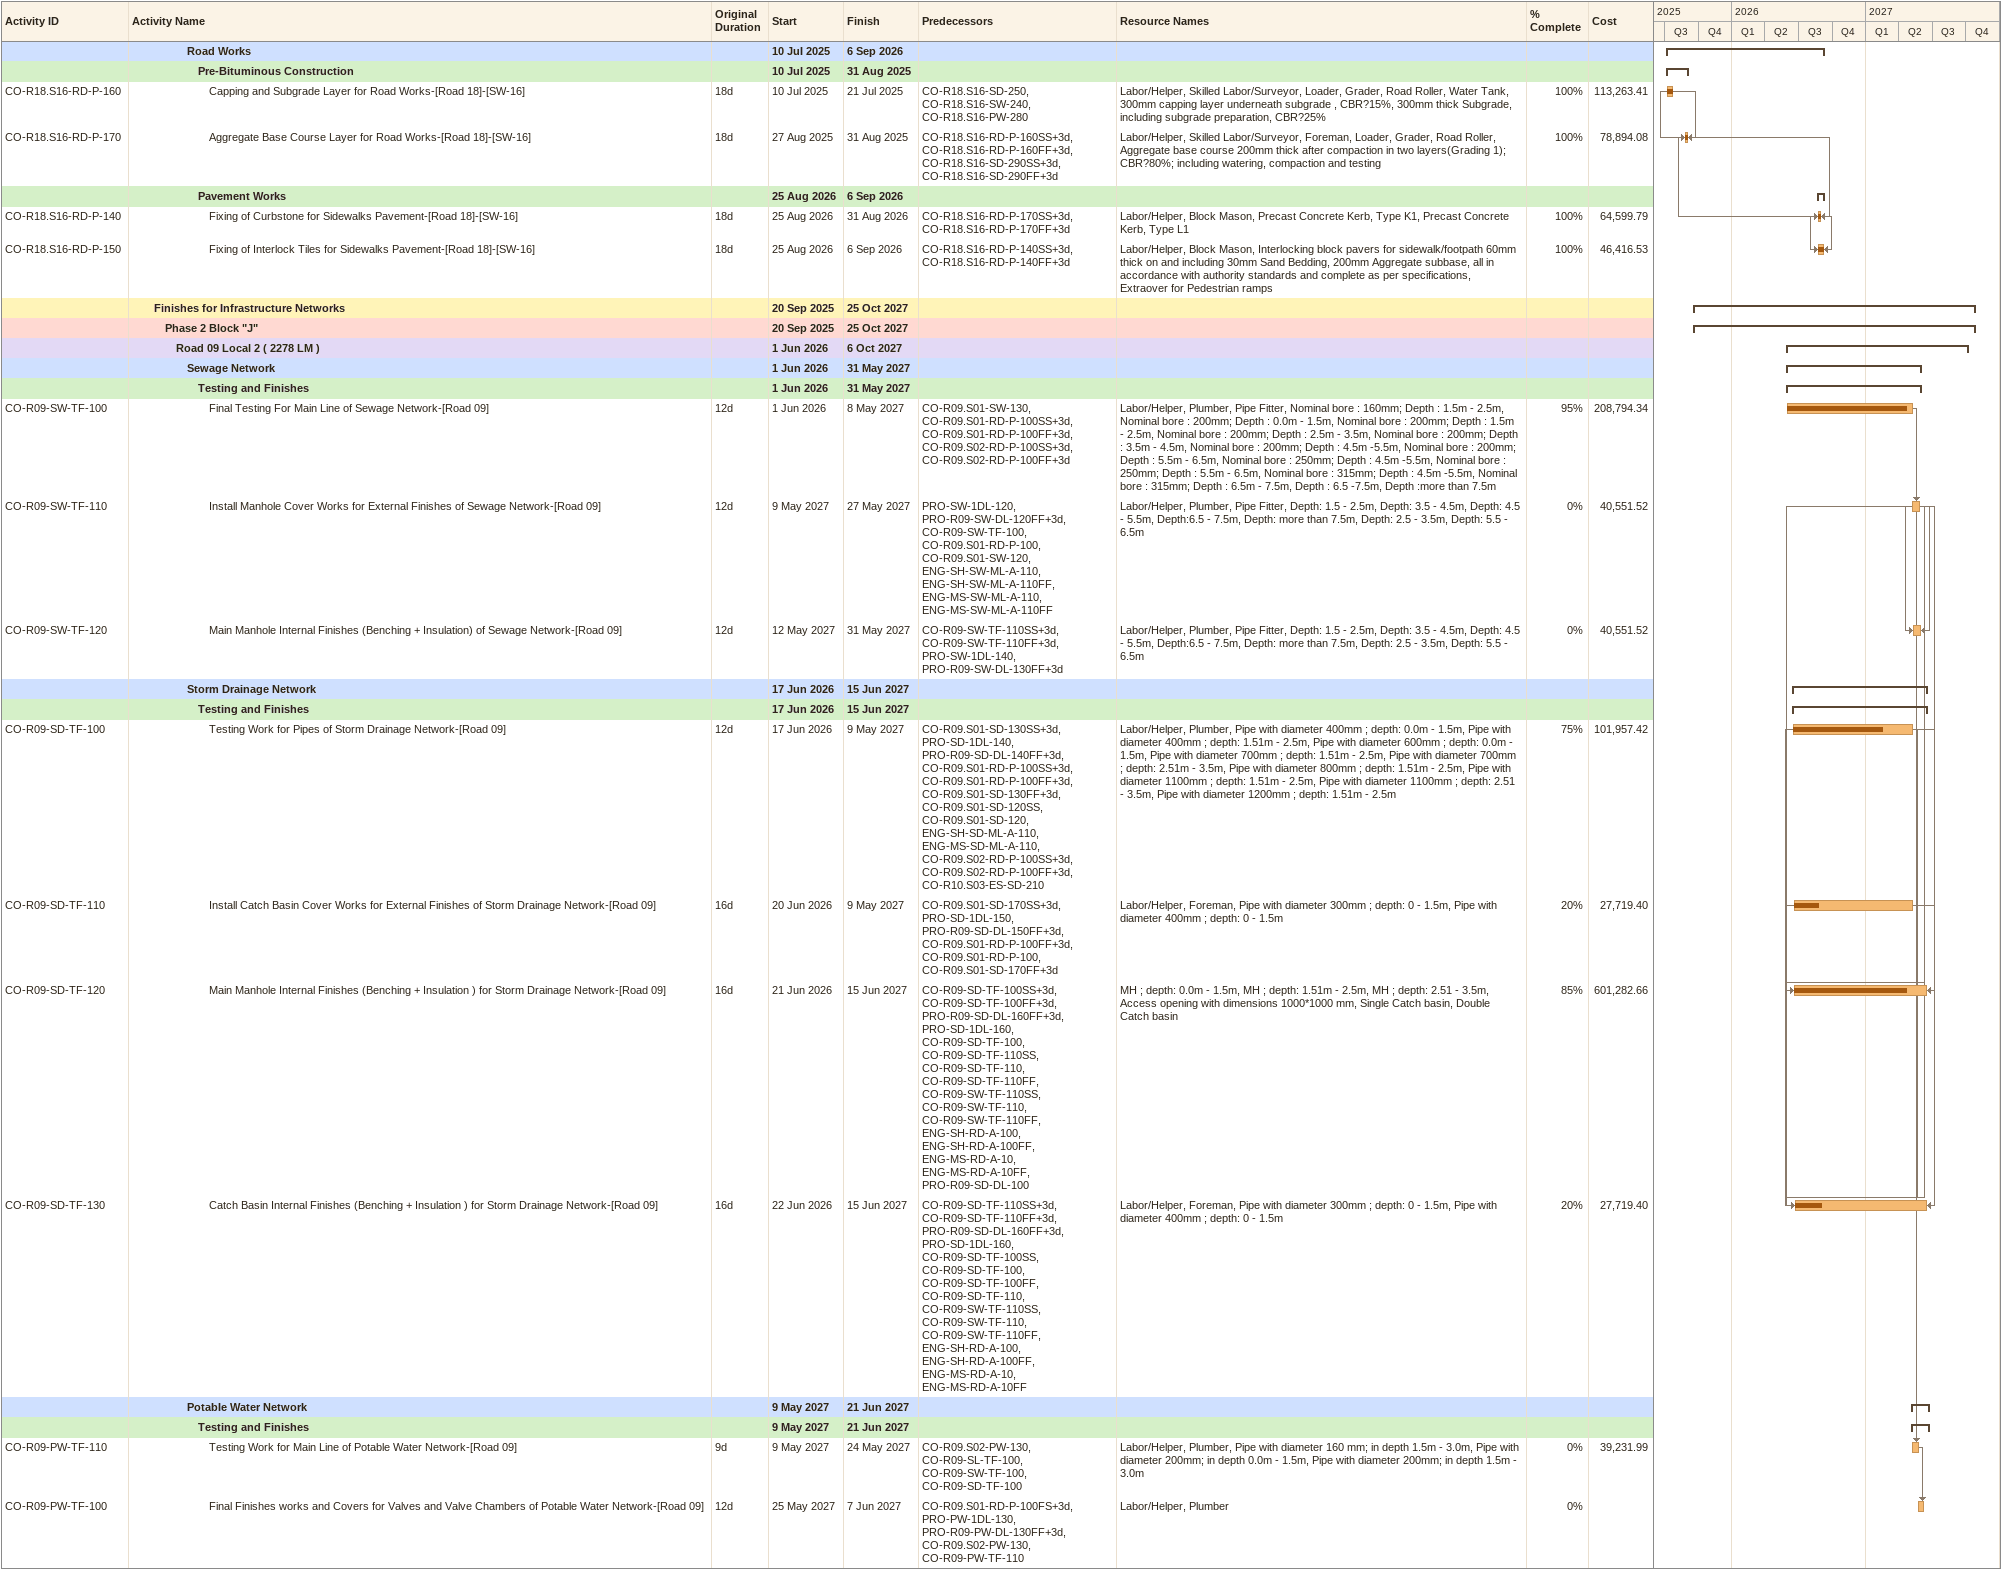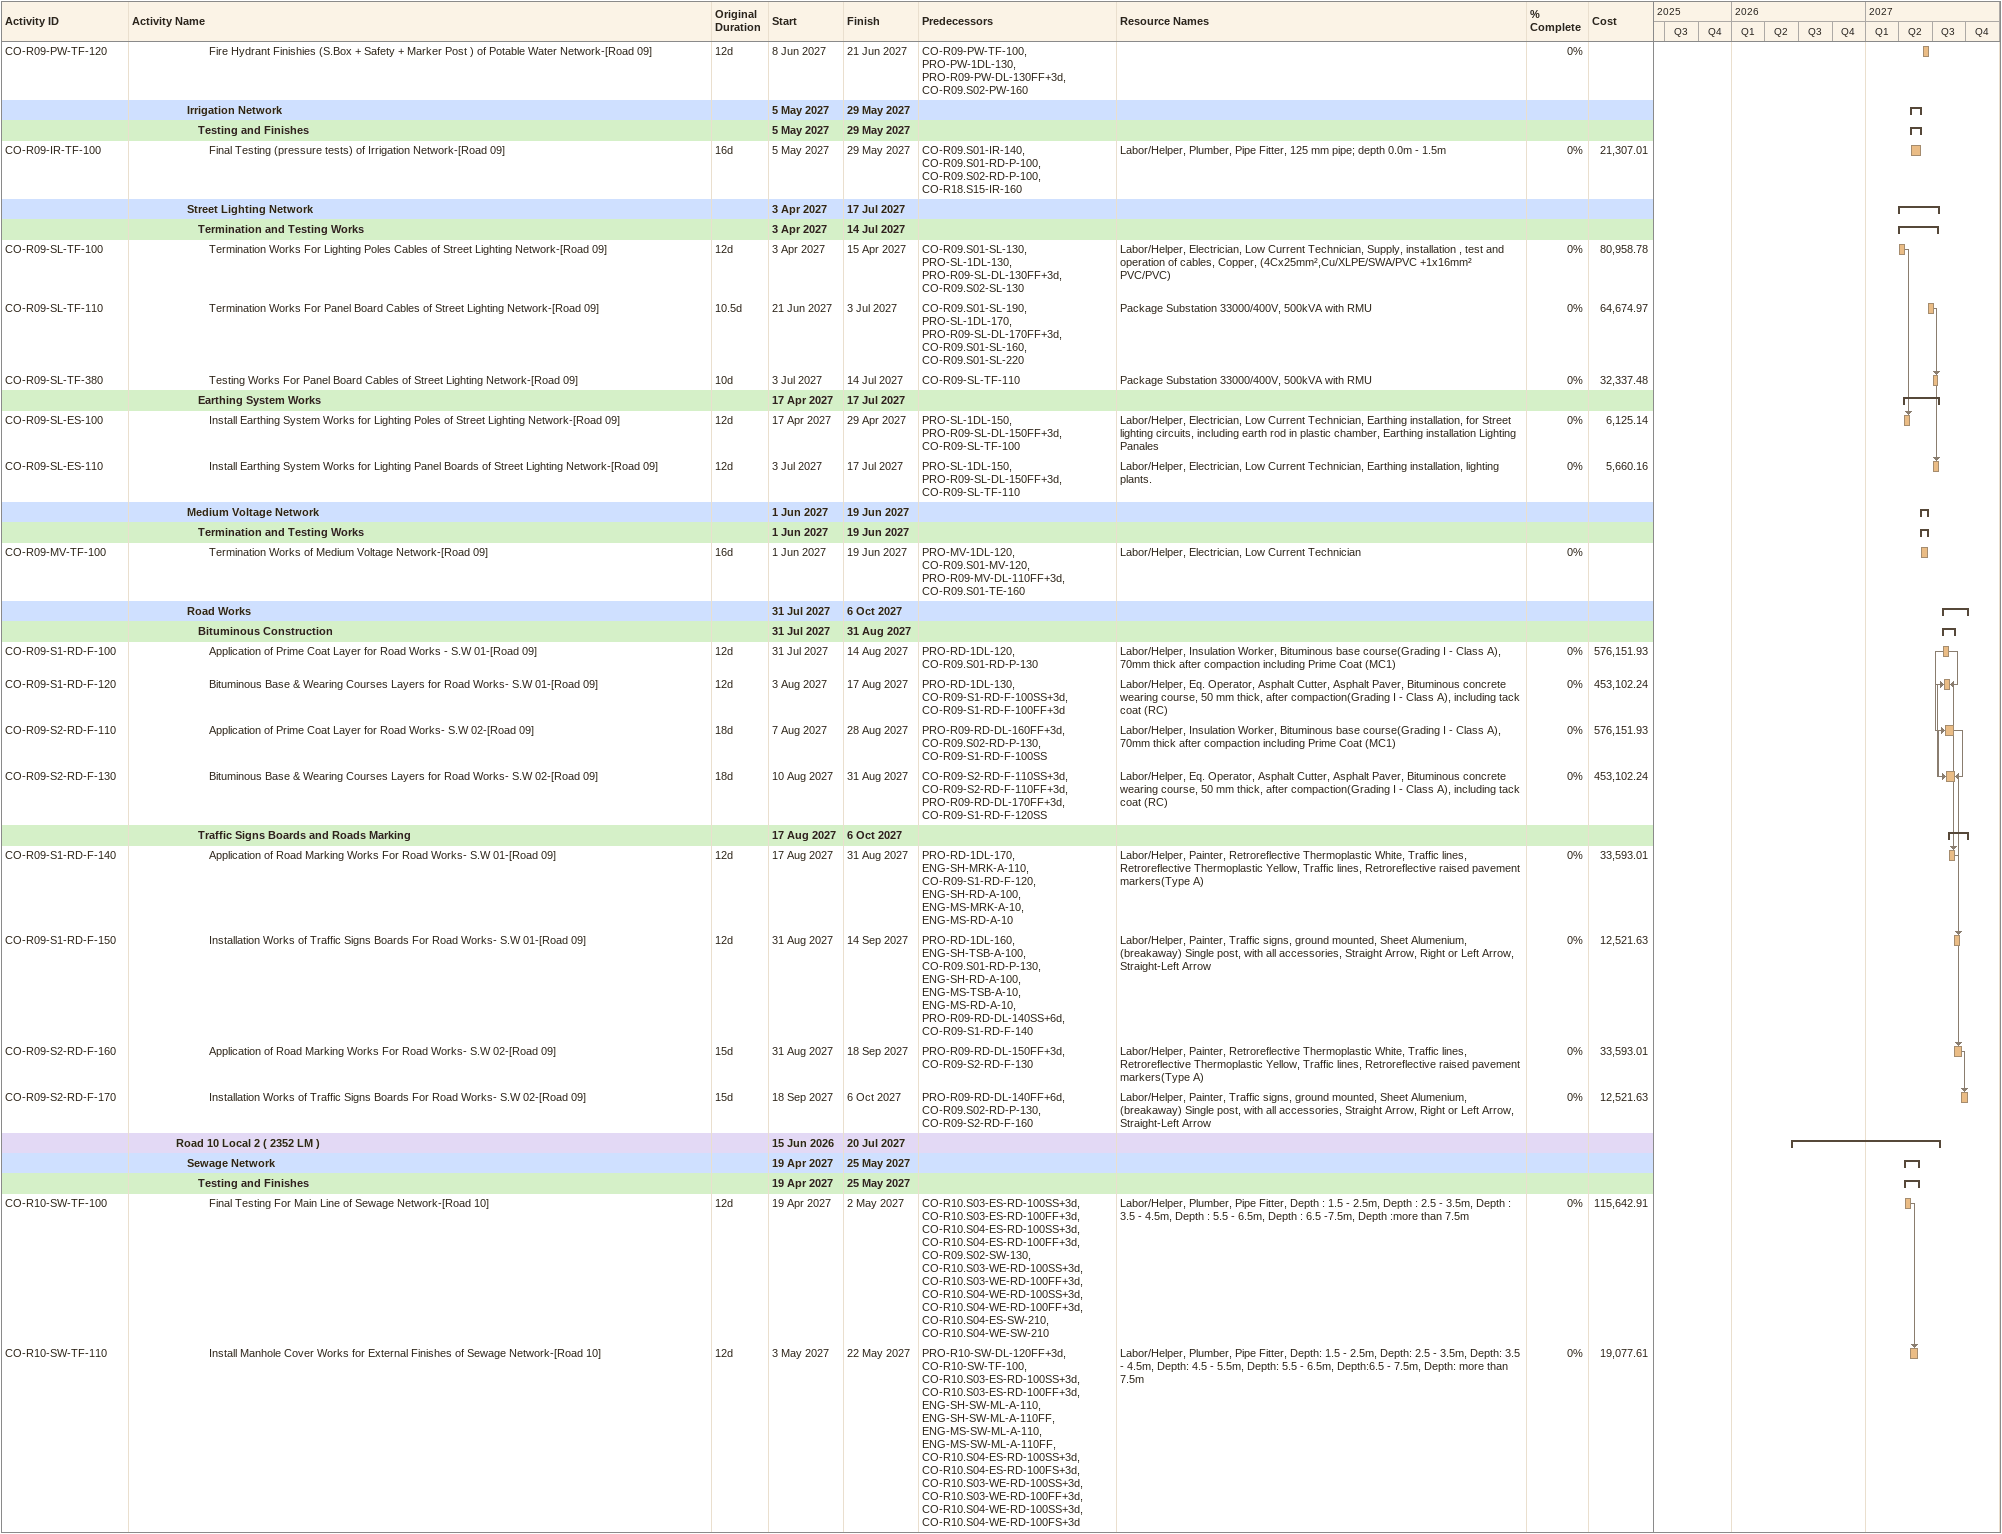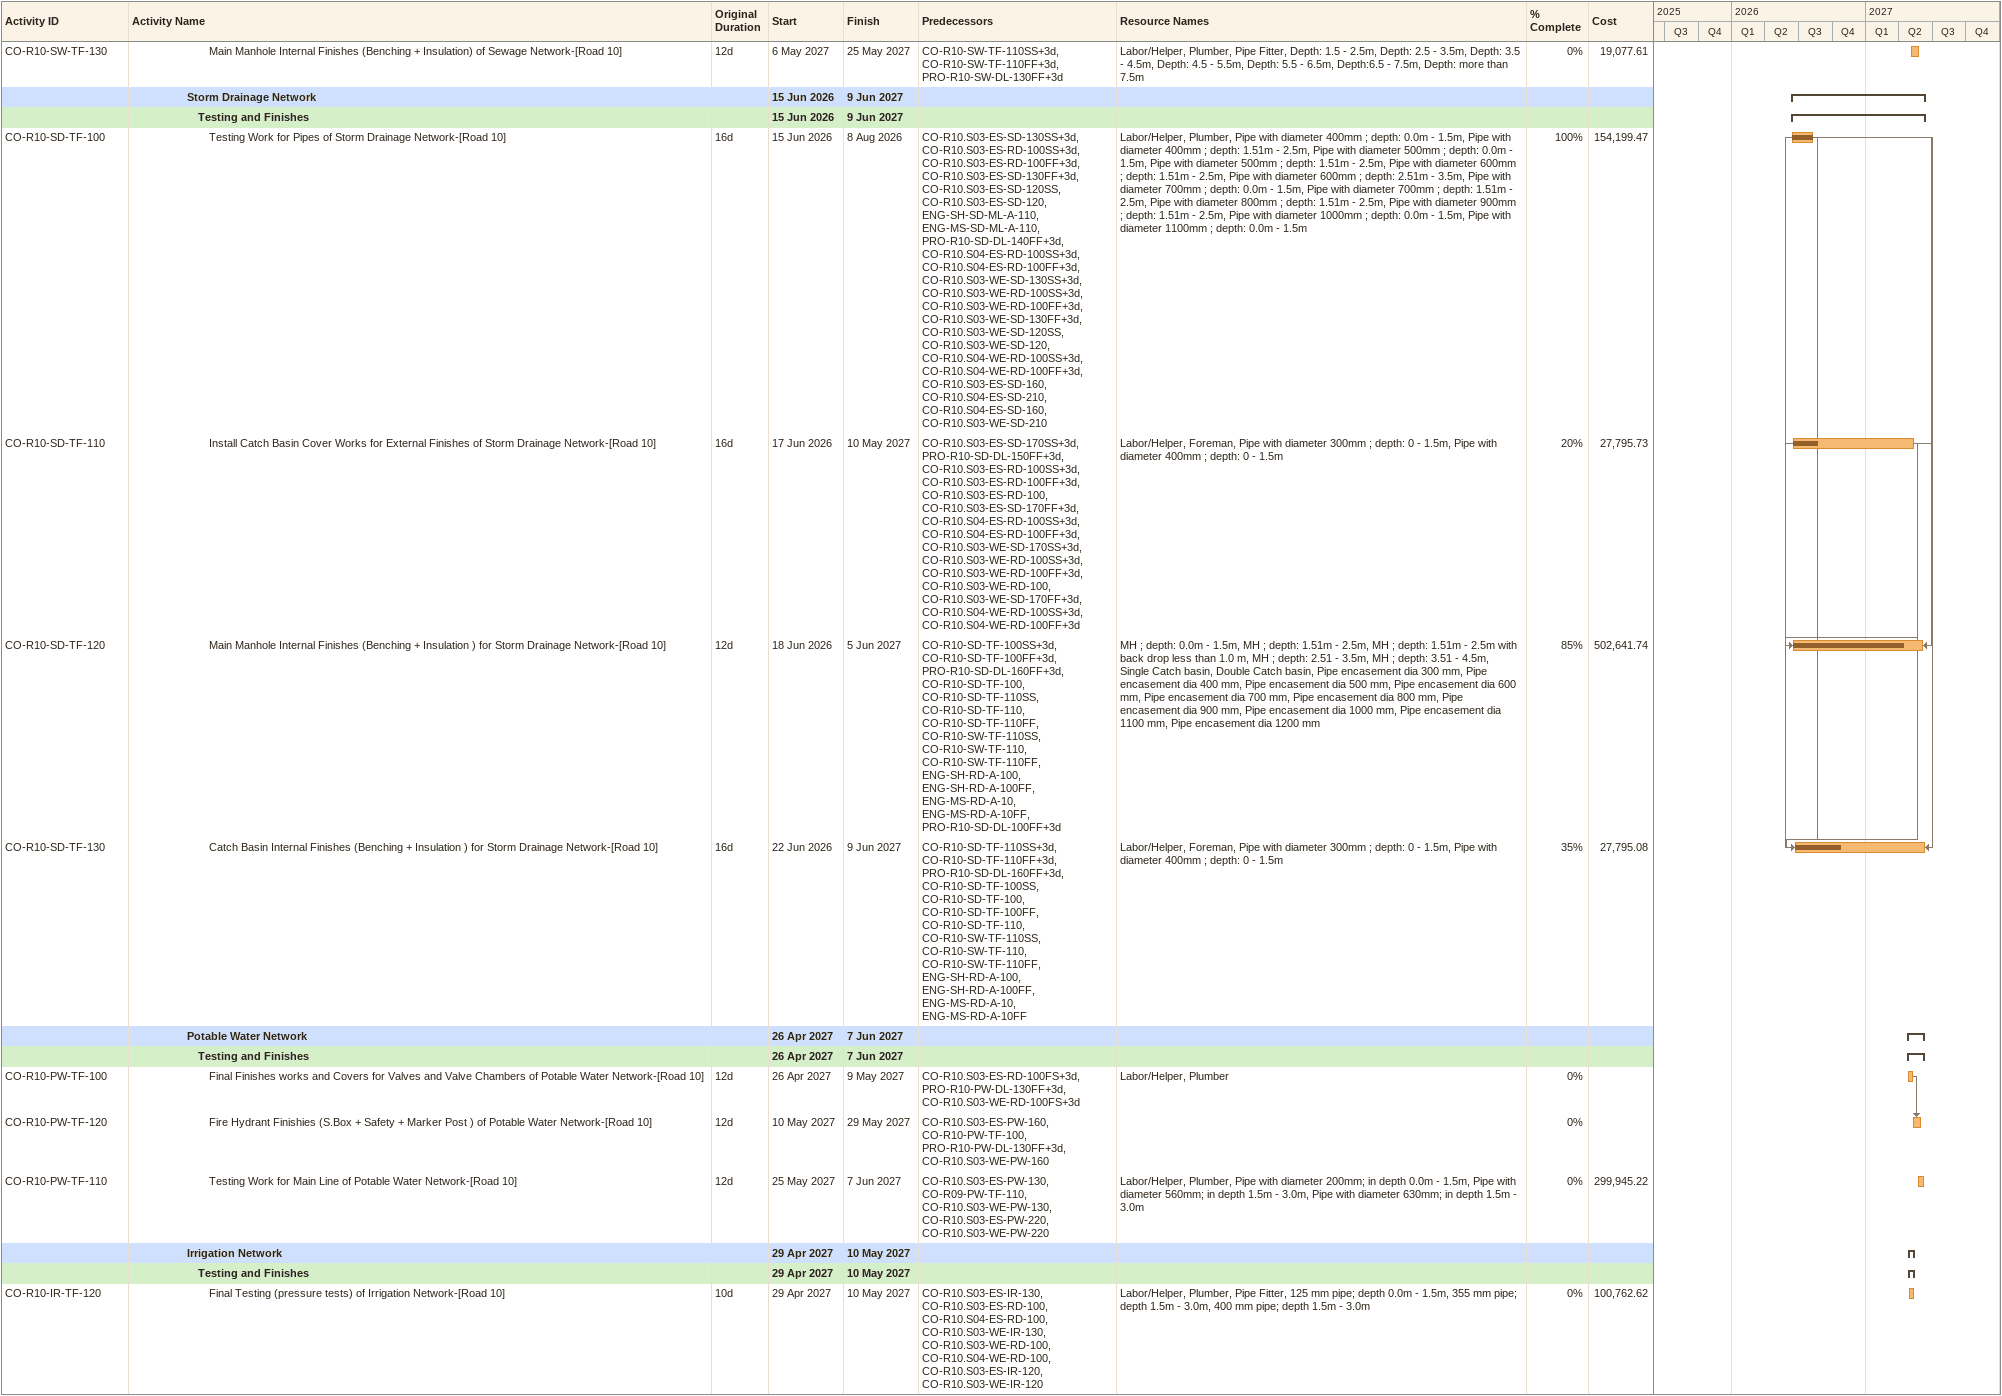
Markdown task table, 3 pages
| ID | Level | Task | Original duration | Start | Finish | Predecessors | Resources | % complete | Cost |
|---|---|---|---|---|---|---|---|---|---|
|  | 6 | **Road Works** |  | 2025-07-10 | 2026-09-06 |  |  |  |  |
|  | 7 | **Pre-Bituminous Construction** |  | 2025-07-10 | 2025-08-31 |  |  |  |  |
| CO-R18.S16-RD-P-160 | 8 | Capping and Subgrade Layer for Road Works-[Road 18]-[SW-16] | 18d | 2025-07-10 | 2025-07-21 | CO-R18.S16-SD-250, CO-R18.S16-SW-240, CO-R18.S16-PW-280 | Labor/Helper, Skilled Labor/Surveyor, Loader, Grader, Road Roller, Water Tank, 300mm capping layer underneath subgrade , CBR?15%, 300mm thick Subgrade, including subgrade preparation, CBR?25% | 100 | 113263.41 |
| CO-R18.S16-RD-P-170 | 8 | Aggregate Base Course Layer for Road Works-[Road 18]-[SW-16] | 18d | 2025-08-27 | 2025-08-31 | CO-R18.S16-RD-P-160SS+3d, CO-R18.S16-RD-P-160FF+3d, CO-R18.S16-SD-290SS+3d, CO-R18.S16-SD-290FF+3d | Labor/Helper, Skilled Labor/Surveyor, Foreman, Loader, Grader, Road Roller, Aggregate base course 200mm thick after compaction in two layers(Grading 1); CBR?80%; including watering, compaction and testing | 100 | 78894.08 |
|  | 7 | **Pavement Works** |  | 2026-08-25 | 2026-09-06 |  |  |  |  |
| CO-R18.S16-RD-P-140 | 8 | Fixing of Curbstone for Sidewalks Pavement-[Road 18]-[SW-16] | 18d | 2026-08-25 | 2026-08-31 | CO-R18.S16-RD-P-170SS+3d, CO-R18.S16-RD-P-170FF+3d | Labor/Helper, Block Mason, Precast Concrete Kerb, Type K1, Precast Concrete Kerb, Type L1 | 100 | 64599.79 |
| CO-R18.S16-RD-P-150 | 8 | Fixing of Interlock Tiles for Sidewalks Pavement-[Road 18]-[SW-16] | 18d | 2026-08-25 | 2026-09-06 | CO-R18.S16-RD-P-140SS+3d, CO-R18.S16-RD-P-140FF+3d | Labor/Helper, Block Mason, Interlocking block pavers for sidewalk/footpath 60mm thick on and including 30mm Sand Bedding, 200mm Aggregate subbase, all in accordance with authority standards and complete as per specifications, Extraover for Pedestrian ramps | 100 | 46416.53 |
|  | 3 | **Finishes for Infrastructure Networks** |  | 2025-09-20 | 2027-10-25 |  |  |  |  |
|  | 4 | **Phase 2 Block "J"** |  | 2025-09-20 | 2027-10-25 |  |  |  |  |
|  | 5 | **Road 09 Local 2 ( 2278 LM )** |  | 2026-06-01 | 2027-10-06 |  |  |  |  |
|  | 6 | **Sewage Network** |  | 2026-06-01 | 2027-05-31 |  |  |  |  |
|  | 7 | **Testing and Finishes** |  | 2026-06-01 | 2027-05-31 |  |  |  |  |
| CO-R09-SW-TF-100 | 8 | Final Testing For Main Line of Sewage Network-[Road 09] | 12d | 2026-06-01 | 2027-05-08 | CO-R09.S01-SW-130, CO-R09.S01-RD-P-100SS+3d, CO-R09.S01-RD-P-100FF+3d, CO-R09.S02-RD-P-100SS+3d, CO-R09.S02-RD-P-100FF+3d | Labor/Helper, Plumber, Pipe Fitter, Nominal bore : 160mm; Depth : 1.5m - 2.5m, Nominal bore : 200mm; Depth : 0.0m - 1.5m, Nominal bore : 200mm; Depth : 1.5m - 2.5m, Nominal bore : 200mm; Depth : 2.5m - 3.5m, Nominal bore : 200mm; Depth : 3.5m - 4.5m, Nominal bore : 200mm; Depth : 4.5m -5.5m, Nominal bore : 200mm; Depth : 5.5m - 6.5m, Nominal bore : 250mm; Depth : 4.5m -5.5m, Nominal bore : 250mm; Depth : 5.5m - 6.5m, Nominal bore : 315mm; Depth : 4.5m -5.5m, Nominal bore : 315mm; Depth : 6.5m - 7.5m, Depth : 6.5 -7.5m, Depth :more than 7.5m | 95 | 208794.34 |
| CO-R09-SW-TF-110 | 8 | Install Manhole Cover Works for External Finishes of Sewage Network-[Road 09] | 12d | 2027-05-09 | 2027-05-27 | PRO-SW-1DL-120, PRO-R09-SW-DL-120FF+3d, CO-R09-SW-TF-100, CO-R09.S01-RD-P-100, CO-R09.S01-SW-120, ENG-SH-SW-ML-A-110, ENG-SH-SW-ML-A-110FF, ENG-MS-SW-ML-A-110, ENG-MS-SW-ML-A-110FF | Labor/Helper, Plumber, Pipe Fitter, Depth: 1.5 - 2.5m, Depth: 3.5 - 4.5m, Depth: 4.5 - 5.5m, Depth:6.5 - 7.5m, Depth: more than 7.5m, Depth: 2.5 - 3.5m, Depth: 5.5 - 6.5m | 0 | 40551.52 |
| CO-R09-SW-TF-120 | 8 | Main Manhole Internal Finishes (Benching + Insulation) of Sewage Network-[Road 09] | 12d | 2027-05-12 | 2027-05-31 | CO-R09-SW-TF-110SS+3d, CO-R09-SW-TF-110FF+3d, PRO-SW-1DL-140, PRO-R09-SW-DL-130FF+3d | Labor/Helper, Plumber, Pipe Fitter, Depth: 1.5 - 2.5m, Depth: 3.5 - 4.5m, Depth: 4.5 - 5.5m, Depth:6.5 - 7.5m, Depth: more than 7.5m, Depth: 2.5 - 3.5m, Depth: 5.5 - 6.5m | 0 | 40551.52 |
|  | 6 | **Storm Drainage Network** |  | 2026-06-17 | 2027-06-15 |  |  |  |  |
|  | 7 | **Testing and Finishes** |  | 2026-06-17 | 2027-06-15 |  |  |  |  |
| CO-R09-SD-TF-100 | 8 | Testing Work for Pipes of Storm Drainage Network-[Road 09] | 12d | 2026-06-17 | 2027-05-09 | CO-R09.S01-SD-130SS+3d, PRO-SD-1DL-140, PRO-R09-SD-DL-140FF+3d, CO-R09.S01-RD-P-100SS+3d, CO-R09.S01-RD-P-100FF+3d, CO-R09.S01-SD-130FF+3d, CO-R09.S01-SD-120SS, CO-R09.S01-SD-120, ENG-SH-SD-ML-A-110, ENG-MS-SD-ML-A-110, CO-R09.S02-RD-P-100SS+3d, CO-R09.S02-RD-P-100FF+3d, CO-R10.S03-ES-SD-210 | Labor/Helper, Plumber, Pipe with diameter 400mm ; depth: 0.0m - 1.5m, Pipe with diameter 400mm ; depth: 1.51m - 2.5m, Pipe with diameter 600mm ; depth: 0.0m - 1.5m, Pipe with diameter 700mm ; depth: 1.51m - 2.5m, Pipe with diameter 700mm ; depth: 2.51m - 3.5m, Pipe with diameter 800mm ; depth: 1.51m - 2.5m, Pipe with diameter 1100mm ; depth: 1.51m - 2.5m, Pipe with diameter 1100mm ; depth: 2.51 - 3.5m, Pipe with diameter 1200mm ; depth: 1.51m - 2.5m | 75 | 101957.42 |
| CO-R09-SD-TF-110 | 8 | Install Catch Basin Cover Works for External Finishes of Storm Drainage Network-[Road 09] | 16d | 2026-06-20 | 2027-05-09 | CO-R09.S01-SD-170SS+3d, PRO-SD-1DL-150, PRO-R09-SD-DL-150FF+3d, CO-R09.S01-RD-P-100FF+3d, CO-R09.S01-RD-P-100, CO-R09.S01-SD-170FF+3d | Labor/Helper, Foreman, Pipe with diameter 300mm ; depth: 0 - 1.5m, Pipe with diameter 400mm ; depth: 0 - 1.5m | 20 | 27719.40 |
| CO-R09-SD-TF-120 | 8 | Main Manhole Internal Finishes (Benching + Insulation ) for Storm Drainage Network-[Road 09] | 16d | 2026-06-21 | 2027-06-15 | CO-R09-SD-TF-100SS+3d, CO-R09-SD-TF-100FF+3d, PRO-R09-SD-DL-160FF+3d, PRO-SD-1DL-160, CO-R09-SD-TF-100, CO-R09-SD-TF-110SS, CO-R09-SD-TF-110, CO-R09-SD-TF-110FF, CO-R09-SW-TF-110SS, CO-R09-SW-TF-110, CO-R09-SW-TF-110FF, ENG-SH-RD-A-100, ENG-SH-RD-A-100FF, ENG-MS-RD-A-10, ENG-MS-RD-A-10FF, PRO-R09-SD-DL-100 | MH ; depth: 0.0m - 1.5m, MH ; depth: 1.51m - 2.5m, MH ; depth: 2.51 - 3.5m, Access opening with dimensions 1000*1000 mm, Single Catch basin, Double Catch basin | 85 | 601282.66 |
| CO-R09-SD-TF-130 | 8 | Catch Basin Internal Finishes (Benching + Insulation ) for Storm Drainage Network-[Road 09] | 16d | 2026-06-22 | 2027-06-15 | CO-R09-SD-TF-110SS+3d, CO-R09-SD-TF-110FF+3d, PRO-R09-SD-DL-160FF+3d, PRO-SD-1DL-160, CO-R09-SD-TF-100SS, CO-R09-SD-TF-100, CO-R09-SD-TF-100FF, CO-R09-SD-TF-110, CO-R09-SW-TF-110SS, CO-R09-SW-TF-110, CO-R09-SW-TF-110FF, ENG-SH-RD-A-100, ENG-SH-RD-A-100FF, ENG-MS-RD-A-10, ENG-MS-RD-A-10FF | Labor/Helper, Foreman, Pipe with diameter 300mm ; depth: 0 - 1.5m, Pipe with diameter 400mm ; depth: 0 - 1.5m | 20 | 27719.40 |
|  | 6 | **Potable Water Network** |  | 2027-05-09 | 2027-06-21 |  |  |  |  |
|  | 7 | **Testing and Finishes** |  | 2027-05-09 | 2027-06-21 |  |  |  |  |
| CO-R09-PW-TF-110 | 8 | Testing Work for Main Line of Potable Water Network-[Road 09] | 9d | 2027-05-09 | 2027-05-24 | CO-R09.S02-PW-130, CO-R09-SL-TF-100, CO-R09-SW-TF-100, CO-R09-SD-TF-100 | Labor/Helper, Plumber, Pipe with diameter 160 mm; in depth 1.5m - 3.0m, Pipe with diameter 200mm; in depth 0.0m - 1.5m, Pipe with diameter 200mm; in depth 1.5m - 3.0m | 0 | 39231.99 |
| CO-R09-PW-TF-100 | 8 | Final Finishes works and Covers for Valves and Valve Chambers of Potable Water Network-[Road 09] | 12d | 2027-05-25 | 2027-06-07 | CO-R09.S01-RD-P-100FS+3d, PRO-PW-1DL-130, PRO-R09-PW-DL-130FF+3d, CO-R09.S02-PW-130, CO-R09-PW-TF-110 | Labor/Helper, Plumber | 0 |  |
| CO-R09-PW-TF-120 | 8 | Fire Hydrant Finishies (S.Box + Safety + Marker Post ) of Potable Water Network-[Road 09] | 12d | 2027-06-08 | 2027-06-21 | CO-R09-PW-TF-100, PRO-PW-1DL-130, PRO-R09-PW-DL-130FF+3d, CO-R09.S02-PW-160 |  | 0 |  |
|  | 6 | **Irrigation Network** |  | 2027-05-05 | 2027-05-29 |  |  |  |  |
|  | 7 | **Testing and Finishes** |  | 2027-05-05 | 2027-05-29 |  |  |  |  |
| CO-R09-IR-TF-100 | 8 | Final Testing (pressure tests) of Irrigation Network-[Road 09] | 16d | 2027-05-05 | 2027-05-29 | CO-R09.S01-IR-140, CO-R09.S01-RD-P-100, CO-R09.S02-RD-P-100, CO-R18.S15-IR-160 | Labor/Helper, Plumber, Pipe Fitter, 125 mm pipe; depth 0.0m - 1.5m | 0 | 21307.01 |
|  | 6 | **Street Lighting Network** |  | 2027-04-03 | 2027-07-17 |  |  |  |  |
|  | 7 | **Termination and Testing Works** |  | 2027-04-03 | 2027-07-14 |  |  |  |  |
| CO-R09-SL-TF-100 | 8 | Termination Works For Lighting Poles Cables of Street Lighting Network-[Road 09] | 12d | 2027-04-03 | 2027-04-15 | CO-R09.S01-SL-130, PRO-SL-1DL-130, PRO-R09-SL-DL-130FF+3d, CO-R09.S02-SL-130 | Labor/Helper, Electrician, Low Current Technician, Supply, installation , test and operation of cables, Copper, (4Cx25mm²,Cu/XLPE/SWA/PVC +1x16mm² PVC/PVC) | 0 | 80958.78 |
| CO-R09-SL-TF-110 | 8 | Termination Works For Panel Board Cables of Street Lighting Network-[Road 09] | 10.5d | 2027-06-21 | 2027-07-03 | CO-R09.S01-SL-190, PRO-SL-1DL-170, PRO-R09-SL-DL-170FF+3d, CO-R09.S01-SL-160, CO-R09.S01-SL-220 | Package Substation 33000/400V, 500kVA with RMU | 0 | 64674.97 |
| CO-R09-SL-TF-380 | 8 | Testing Works For Panel Board Cables of Street Lighting Network-[Road 09] | 10d | 2027-07-03 | 2027-07-14 | CO-R09-SL-TF-110 | Package Substation 33000/400V, 500kVA with RMU | 0 | 32337.48 |
|  | 7 | **Earthing System Works** |  | 2027-04-17 | 2027-07-17 |  |  |  |  |
| CO-R09-SL-ES-100 | 8 | Install Earthing System Works for Lighting Poles of Street Lighting Network-[Road 09] | 12d | 2027-04-17 | 2027-04-29 | PRO-SL-1DL-150, PRO-R09-SL-DL-150FF+3d, CO-R09-SL-TF-100 | Labor/Helper, Electrician, Low Current Technician, Earthing installation, for Street lighting circuits, including earth rod in plastic chamber, Earthing installation Lighting Panales | 0 | 6125.14 |
| CO-R09-SL-ES-110 | 8 | Install Earthing System Works for Lighting Panel Boards of Street Lighting Network-[Road 09] | 12d | 2027-07-03 | 2027-07-17 | PRO-SL-1DL-150, PRO-R09-SL-DL-150FF+3d, CO-R09-SL-TF-110 | Labor/Helper, Electrician, Low Current Technician, Earthing installation, lighting plants. | 0 | 5660.16 |
|  | 6 | **Medium Voltage Network** |  | 2027-06-01 | 2027-06-19 |  |  |  |  |
|  | 7 | **Termination and Testing Works** |  | 2027-06-01 | 2027-06-19 |  |  |  |  |
| CO-R09-MV-TF-100 | 8 | Termination Works of Medium Voltage Network-[Road 09] | 16d | 2027-06-01 | 2027-06-19 | PRO-MV-1DL-120, CO-R09.S01-MV-120, PRO-R09-MV-DL-110FF+3d, CO-R09.S01-TE-160 | Labor/Helper, Electrician, Low Current Technician | 0 |  |
|  | 6 | **Road Works** |  | 2027-07-31 | 2027-10-06 |  |  |  |  |
|  | 7 | **Bituminous Construction** |  | 2027-07-31 | 2027-08-31 |  |  |  |  |
| CO-R09-S1-RD-F-100 | 8 | Application of Prime Coat Layer for Road Works - S.W 01-[Road 09] | 12d | 2027-07-31 | 2027-08-14 | PRO-RD-1DL-120, CO-R09.S01-RD-P-130 | Labor/Helper, Insulation Worker, Bituminous base course(Grading I - Class A), 70mm thick after compaction including Prime Coat (MC1) | 0 | 576151.93 |
| CO-R09-S1-RD-F-120 | 8 | Bituminous Base & Wearing Courses Layers for Road Works- S.W 01-[Road 09] | 12d | 2027-08-03 | 2027-08-17 | PRO-RD-1DL-130, CO-R09-S1-RD-F-100SS+3d, CO-R09-S1-RD-F-100FF+3d | Labor/Helper, Eq. Operator, Asphalt Cutter, Asphalt Paver, Bituminous concrete wearing course, 50 mm thick, after compaction(Grading I - Class A), including tack coat (RC) | 0 | 453102.24 |
| CO-R09-S2-RD-F-110 | 8 | Application of Prime Coat Layer for Road Works- S.W 02-[Road 09] | 18d | 2027-08-07 | 2027-08-28 | PRO-R09-RD-DL-160FF+3d, CO-R09.S02-RD-P-130, CO-R09-S1-RD-F-100SS | Labor/Helper, Insulation Worker, Bituminous base course(Grading I - Class A), 70mm thick after compaction including Prime Coat (MC1) | 0 | 576151.93 |
| CO-R09-S2-RD-F-130 | 8 | Bituminous Base & Wearing Courses Layers for Road Works- S.W 02-[Road 09] | 18d | 2027-08-10 | 2027-08-31 | CO-R09-S2-RD-F-110SS+3d, CO-R09-S2-RD-F-110FF+3d, PRO-R09-RD-DL-170FF+3d, CO-R09-S1-RD-F-120SS | Labor/Helper, Eq. Operator, Asphalt Cutter, Asphalt Paver, Bituminous concrete wearing course, 50 mm thick, after compaction(Grading I - Class A), including tack coat (RC) | 0 | 453102.24 |
|  | 7 | **Traffic Signs Boards and Roads Marking** |  | 2027-08-17 | 2027-10-06 |  |  |  |  |
| CO-R09-S1-RD-F-140 | 8 | Application of Road Marking Works For Road Works- S.W 01-[Road 09] | 12d | 2027-08-17 | 2027-08-31 | PRO-RD-1DL-170, ENG-SH-MRK-A-110, CO-R09-S1-RD-F-120, ENG-SH-RD-A-100, ENG-MS-MRK-A-10, ENG-MS-RD-A-10 | Labor/Helper, Painter, Retroreflective Thermoplastic White, Traffic lines, Retroreflective Thermoplastic Yellow, Traffic lines, Retroreflective raised pavement markers(Type A) | 0 | 33593.01 |
| CO-R09-S1-RD-F-150 | 8 | Installation Works of Traffic Signs Boards For Road Works- S.W 01-[Road 09] | 12d | 2027-08-31 | 2027-09-14 | PRO-RD-1DL-160, ENG-SH-TSB-A-100, CO-R09.S01-RD-P-130, ENG-SH-RD-A-100, ENG-MS-TSB-A-10, ENG-MS-RD-A-10, PRO-R09-RD-DL-140SS+6d, CO-R09-S1-RD-F-140 | Labor/Helper, Painter, Traffic signs, ground mounted, Sheet Alumenium, (breakaway) Single post, with all accessories, Straight Arrow, Right or Left Arrow, Straight-Left Arrow | 0 | 12521.63 |
| CO-R09-S2-RD-F-160 | 8 | Application of Road Marking Works For Road Works- S.W 02-[Road 09] | 15d | 2027-08-31 | 2027-09-18 | PRO-R09-RD-DL-150FF+3d, CO-R09-S2-RD-F-130 | Labor/Helper, Painter, Retroreflective Thermoplastic White, Traffic lines, Retroreflective Thermoplastic Yellow, Traffic lines, Retroreflective raised pavement markers(Type A) | 0 | 33593.01 |
| CO-R09-S2-RD-F-170 | 8 | Installation Works of Traffic Signs Boards For Road Works- S.W 02-[Road 09] | 15d | 2027-09-18 | 2027-10-06 | PRO-R09-RD-DL-140FF+6d, CO-R09.S02-RD-P-130, CO-R09-S2-RD-F-160 | Labor/Helper, Painter, Traffic signs, ground mounted, Sheet Alumenium, (breakaway) Single post, with all accessories, Straight Arrow, Right or Left Arrow, Straight-Left Arrow | 0 | 12521.63 |
|  | 5 | **Road 10 Local 2 ( 2352 LM )** |  | 2026-06-15 | 2027-07-20 |  |  |  |  |
|  | 6 | **Sewage Network** |  | 2027-04-19 | 2027-05-25 |  |  |  |  |
|  | 7 | **Testing and Finishes** |  | 2027-04-19 | 2027-05-25 |  |  |  |  |
| CO-R10-SW-TF-100 | 8 | Final Testing For Main Line of Sewage Network-[Road 10] | 12d | 2027-04-19 | 2027-05-02 | CO-R10.S03-ES-RD-100SS+3d, CO-R10.S03-ES-RD-100FF+3d, CO-R10.S04-ES-RD-100SS+3d, CO-R10.S04-ES-RD-100FF+3d, CO-R09.S02-SW-130, CO-R10.S03-WE-RD-100SS+3d, CO-R10.S03-WE-RD-100FF+3d, CO-R10.S04-WE-RD-100SS+3d, CO-R10.S04-WE-RD-100FF+3d, CO-R10.S04-ES-SW-210, CO-R10.S04-WE-SW-210 | Labor/Helper, Plumber, Pipe Fitter, Depth : 1.5 - 2.5m, Depth : 2.5 - 3.5m, Depth : 3.5 - 4.5m, Depth : 5.5 - 6.5m, Depth : 6.5 -7.5m, Depth :more than 7.5m | 0 | 115642.91 |
| CO-R10-SW-TF-110 | 8 | Install Manhole Cover Works for External Finishes of Sewage Network-[Road 10] | 12d | 2027-05-03 | 2027-05-22 | PRO-R10-SW-DL-120FF+3d, CO-R10-SW-TF-100, CO-R10.S03-ES-RD-100SS+3d, CO-R10.S03-ES-RD-100FF+3d, ENG-SH-SW-ML-A-110, ENG-SH-SW-ML-A-110FF, ENG-MS-SW-ML-A-110, ENG-MS-SW-ML-A-110FF, CO-R10.S04-ES-RD-100SS+3d, CO-R10.S04-ES-RD-100FS+3d, CO-R10.S03-WE-RD-100SS+3d, CO-R10.S03-WE-RD-100FF+3d, CO-R10.S04-WE-RD-100SS+3d, CO-R10.S04-WE-RD-100FS+3d | Labor/Helper, Plumber, Pipe Fitter, Depth: 1.5 - 2.5m, Depth: 2.5 - 3.5m, Depth: 3.5 - 4.5m, Depth: 4.5 - 5.5m, Depth: 5.5 - 6.5m, Depth:6.5 - 7.5m, Depth: more than 7.5m | 0 | 19077.61 |
| CO-R10-SW-TF-130 | 8 | Main Manhole Internal Finishes (Benching + Insulation) of Sewage Network-[Road 10] | 12d | 2027-05-06 | 2027-05-25 | CO-R10-SW-TF-110SS+3d, CO-R10-SW-TF-110FF+3d, PRO-R10-SW-DL-130FF+3d | Labor/Helper, Plumber, Pipe Fitter, Depth: 1.5 - 2.5m, Depth: 2.5 - 3.5m, Depth: 3.5 - 4.5m, Depth: 4.5 - 5.5m, Depth: 5.5 - 6.5m, Depth:6.5 - 7.5m, Depth: more than 7.5m | 0 | 19077.61 |
|  | 6 | **Storm Drainage Network** |  | 2026-06-15 | 2027-06-09 |  |  |  |  |
|  | 7 | **Testing and Finishes** |  | 2026-06-15 | 2027-06-09 |  |  |  |  |
| CO-R10-SD-TF-100 | 8 | Testing Work for Pipes of Storm Drainage Network-[Road 10] | 16d | 2026-06-15 | 2026-08-08 | CO-R10.S03-ES-SD-130SS+3d, CO-R10.S03-ES-RD-100SS+3d, CO-R10.S03-ES-RD-100FF+3d, CO-R10.S03-ES-SD-130FF+3d, CO-R10.S03-ES-SD-120SS, CO-R10.S03-ES-SD-120, ENG-SH-SD-ML-A-110, ENG-MS-SD-ML-A-110, PRO-R10-SD-DL-140FF+3d, CO-R10.S04-ES-RD-100SS+3d, CO-R10.S04-ES-RD-100FF+3d, CO-R10.S03-WE-SD-130SS+3d, CO-R10.S03-WE-RD-100SS+3d, CO-R10.S03-WE-RD-100FF+3d, CO-R10.S03-WE-SD-130FF+3d, CO-R10.S03-WE-SD-120SS, CO-R10.S03-WE-SD-120, CO-R10.S04-WE-RD-100SS+3d, CO-R10.S04-WE-RD-100FF+3d, CO-R10.S03-ES-SD-160, CO-R10.S04-ES-SD-210, CO-R10.S04-ES-SD-160, CO-R10.S03-WE-SD-210 | Labor/Helper, Plumber, Pipe with diameter 400mm ; depth: 0.0m - 1.5m, Pipe with diameter 400mm ; depth: 1.51m - 2.5m, Pipe with diameter 500mm ; depth: 0.0m - 1.5m, Pipe with diameter 500mm ; depth: 1.51m - 2.5m, Pipe with diameter 600mm ; depth: 1.51m - 2.5m, Pipe with diameter 600mm ; depth: 2.51m - 3.5m, Pipe with diameter 700mm ; depth: 0.0m - 1.5m, Pipe with diameter 700mm ; depth: 1.51m - 2.5m, Pipe with diameter 800mm ; depth: 1.51m - 2.5m, Pipe with diameter 900mm ; depth: 1.51m - 2.5m, Pipe with diameter 1000mm ; depth: 0.0m - 1.5m, Pipe with diameter 1100mm ; depth: 0.0m - 1.5m | 100 | 154199.47 |
| CO-R10-SD-TF-110 | 8 | Install Catch Basin Cover Works for External Finishes of Storm Drainage Network-[Road 10] | 16d | 2026-06-17 | 2027-05-10 | CO-R10.S03-ES-SD-170SS+3d, PRO-R10-SD-DL-150FF+3d, CO-R10.S03-ES-RD-100SS+3d, CO-R10.S03-ES-RD-100FF+3d, CO-R10.S03-ES-RD-100, CO-R10.S03-ES-SD-170FF+3d, CO-R10.S04-ES-RD-100SS+3d, CO-R10.S04-ES-RD-100FF+3d, CO-R10.S03-WE-SD-170SS+3d, CO-R10.S03-WE-RD-100SS+3d, CO-R10.S03-WE-RD-100FF+3d, CO-R10.S03-WE-RD-100, CO-R10.S03-WE-SD-170FF+3d, CO-R10.S04-WE-RD-100SS+3d, CO-R10.S04-WE-RD-100FF+3d | Labor/Helper, Foreman, Pipe with diameter 300mm ; depth: 0 - 1.5m, Pipe with diameter 400mm ; depth: 0 - 1.5m | 20 | 27795.73 |
| CO-R10-SD-TF-120 | 8 | Main Manhole Internal Finishes (Benching + Insulation ) for Storm Drainage Network-[Road 10] | 12d | 2026-06-18 | 2027-06-05 | CO-R10-SD-TF-100SS+3d, CO-R10-SD-TF-100FF+3d, PRO-R10-SD-DL-160FF+3d, CO-R10-SD-TF-100, CO-R10-SD-TF-110SS, CO-R10-SD-TF-110, CO-R10-SD-TF-110FF, CO-R10-SW-TF-110SS, CO-R10-SW-TF-110, CO-R10-SW-TF-110FF, ENG-SH-RD-A-100, ENG-SH-RD-A-100FF, ENG-MS-RD-A-10, ENG-MS-RD-A-10FF, PRO-R10-SD-DL-100FF+3d | MH ; depth: 0.0m - 1.5m, MH ; depth: 1.51m - 2.5m, MH ; depth: 1.51m - 2.5m with back drop less than 1.0 m, MH ; depth: 2.51 - 3.5m, MH ; depth: 3.51 - 4.5m, Single Catch basin, Double Catch basin, Pipe encasement dia 300 mm, Pipe encasement dia 400 mm, Pipe encasement dia 500 mm, Pipe encasement dia 600 mm, Pipe encasement dia 700 mm, Pipe encasement dia 800 mm, Pipe encasement dia 900 mm, Pipe encasement dia 1000 mm, Pipe encasement dia 1100 mm, Pipe encasement dia 1200 mm | 85 | 502641.74 |
| CO-R10-SD-TF-130 | 8 | Catch Basin Internal Finishes (Benching + Insulation ) for Storm Drainage Network-[Road 10] | 16d | 2026-06-22 | 2027-06-09 | CO-R10-SD-TF-110SS+3d, CO-R10-SD-TF-110FF+3d, PRO-R10-SD-DL-160FF+3d, CO-R10-SD-TF-100SS, CO-R10-SD-TF-100, CO-R10-SD-TF-100FF, CO-R10-SD-TF-110, CO-R10-SW-TF-110SS, CO-R10-SW-TF-110, CO-R10-SW-TF-110FF, ENG-SH-RD-A-100, ENG-SH-RD-A-100FF, ENG-MS-RD-A-10, ENG-MS-RD-A-10FF | Labor/Helper, Foreman, Pipe with diameter 300mm ; depth: 0 - 1.5m, Pipe with diameter 400mm ; depth: 0 - 1.5m | 35 | 27795.08 |
|  | 6 | **Potable Water Network** |  | 2027-04-26 | 2027-06-07 |  |  |  |  |
|  | 7 | **Testing and Finishes** |  | 2027-04-26 | 2027-06-07 |  |  |  |  |
| CO-R10-PW-TF-100 | 8 | Final Finishes works and Covers for Valves and Valve Chambers of Potable Water Network-[Road 10] | 12d | 2027-04-26 | 2027-05-09 | CO-R10.S03-ES-RD-100FS+3d, PRO-R10-PW-DL-130FF+3d, CO-R10.S03-WE-RD-100FS+3d | Labor/Helper, Plumber | 0 |  |
| CO-R10-PW-TF-120 | 8 | Fire Hydrant Finishies (S.Box + Safety + Marker Post ) of Potable Water Network-[Road 10] | 12d | 2027-05-10 | 2027-05-29 | CO-R10.S03-ES-PW-160, CO-R10-PW-TF-100, PRO-R10-PW-DL-130FF+3d, CO-R10.S03-WE-PW-160 |  | 0 |  |
| CO-R10-PW-TF-110 | 8 | Testing Work for Main Line of Potable Water Network-[Road 10] | 12d | 2027-05-25 | 2027-06-07 | CO-R10.S03-ES-PW-130, CO-R09-PW-TF-110, CO-R10.S03-WE-PW-130, CO-R10.S03-ES-PW-220, CO-R10.S03-WE-PW-220 | Labor/Helper, Plumber, Pipe with diameter 200mm; in depth 0.0m - 1.5m, Pipe with diameter 560mm; in depth 1.5m - 3.0m, Pipe with diameter 630mm; in depth 1.5m - 3.0m | 0 | 299945.22 |
|  | 6 | **Irrigation Network** |  | 2027-04-29 | 2027-05-10 |  |  |  |  |
|  | 7 | **Testing and Finishes** |  | 2027-04-29 | 2027-05-10 |  |  |  |  |
| CO-R10-IR-TF-120 | 8 | Final Testing (pressure tests) of Irrigation Network-[Road 10] | 10d | 2027-04-29 | 2027-05-10 | CO-R10.S03-ES-IR-130, CO-R10.S03-ES-RD-100, CO-R10.S04-ES-RD-100, CO-R10.S03-WE-IR-130, CO-R10.S03-WE-RD-100, CO-R10.S04-WE-RD-100, CO-R10.S03-ES-IR-120, CO-R10.S03-WE-IR-120 | Labor/Helper, Plumber, Pipe Fitter, 125 mm pipe; depth 0.0m - 1.5m, 355 mm pipe; depth 1.5m - 3.0m, 400 mm pipe; depth 1.5m - 3.0m | 0 | 100762.62 |
